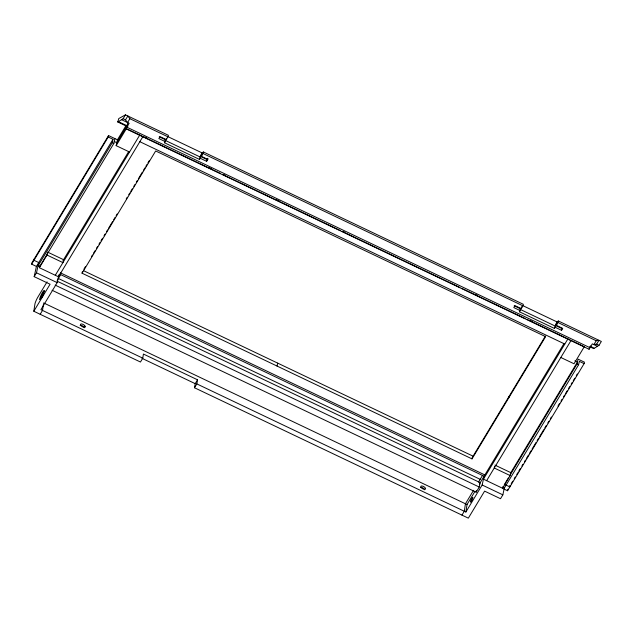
<?xml version="1.0" encoding="UTF-8"?>
<svg xmlns="http://www.w3.org/2000/svg" width="633" height="633" viewBox="0 0 633 633"><rect width="100%" height="100%" fill="white"/><g stroke="black" fill="none" stroke-linecap="round" stroke-linejoin="round"><path stroke-width="0.95" d="M504.485 487.41L502.847 494.848L500.521 498.709L484.601 491.129L468.333 518.15L194.497 387.76L196.823 383.899L197.536 379.8L143.414 354.037L142.781 358.167L140.455 362.029L33.818 311.254L34.973 303.769A5.349 0.807 -64.5 0 1 37.94 296.98L47.064 281.843M43.519 303.872L42.506 310.423L40.18 314.284M196.823 383.899L465.88 512.018L467.035 504.533L475.059 491.208M194.497 387.76L195.209 383.661L197.536 379.8M33.818 311.254L50.086 284.233L34.174 276.653L36.421 266.422L31.65 264.143L31.974 262.687L108.536 135.565L117.445 139.806L116.156 145.653L129.528 152.023M34.293 258.826L33.976 260.29L38.748 262.56L36.492 272.791L34.174 276.653M220.616 173.537L142.939 136.554L58.473 276.795L39.373 267.704L39.855 265.512M39.373 267.704L47 255.036L47.483 252.844M142.781 358.167L40.916 309.664L57.184 282.642L58.924 274.754M31.65 264.143L108.211 137.021L108.536 135.565M82.053 273.203L155.671 150.971L545.614 336.653L472.004 458.885L82.053 273.203L82.377 271.739M114.897 138.595L113.829 143.469L39.586 266.73L37.996 265.971L112.239 142.71L112.983 139.3L108.211 137.021M126.719 126.26L117.809 122.019L118.759 118.577L125.453 114.85L168.433 135.312L166.4 139.671L160.03 136.641L158.867 138.572L165.237 141.602L164.533 142.773L199.545 159.445L202.188 153.946L201.413 156.343L207.782 159.374L206.619 161.304L200.25 158.274M125.484 128.317L126.125 125.397L117.445 139.806M597.346 346.251L592.314 343.846L589.062 349.25L125.896 128.713L127.383 124.63M126.711 127.209L127.027 125.745L116.804 142.734L114.257 141.515M127.811 122.683L126.822 127.162L589.988 347.707L590.383 345.911M164.533 142.773L165.078 140.297L200.091 156.968L199.545 159.445M165.237 141.602L166.155 138.967M166.4 139.671L166.542 139.038M201.183 155.615L201.341 154.895L200.091 156.968L201.927 152.83L203.438 151.991L523.364 304.315L521.331 308.675L514.969 305.644L513.806 307.575L520.168 310.605L519.464 311.776L554.476 328.456L557.127 322.949L556.352 325.346L562.713 328.377L561.55 330.307L555.188 327.277M201.413 156.343L203.438 151.991M206.619 161.304L207.782 158.266M207.782 159.374L207.917 158.772M277.025 366.04L277.673 363.12M472.004 458.885L472.645 455.958L83.588 270.702M52.072 290.262L476.143 492.189L476.53 490.433M476.143 492.189L479.244 487.046L480.21 482.655L57.033 281.155M519.464 311.776L519.828 310.13M520.168 310.605L521.101 307.947M465.88 512.018L482.156 484.997L484.087 476.222M521.331 308.675L522.106 306.277M508.805 397.769L509.13 396.305M494.571 466.537L494.254 468.001L510.166 475.581L502.539 488.241L483.438 479.149L567.904 338.9M502.539 488.241L502.863 486.785M510.166 475.581L510.815 472.653L494.895 465.073M503.567 488.85L507.547 490.749L507.872 489.285M554.476 328.456L556.858 321.841L558.377 320.994L601.35 341.456L599.024 345.317L593.707 348.617L590.138 346.924M556.114 324.618L556.272 323.898L555.022 325.979L520.01 309.3M556.352 325.346L558.377 320.994M561.55 330.307L561.938 328.551L555.576 325.52M509.367 476.293L576.995 364.007L578.064 359.133L584.433 362.163L584.109 363.627L507.547 490.749M502.752 487.268L504.343 488.027L578.586 364.766L579.337 361.356L584.109 363.627M589.062 349.25L589.869 346.916M43.147 295.089L43.353 294.59M117.809 122.019L123.126 118.711L125.453 114.85M36.421 266.422L112.983 139.3M129.884 118.688L127.557 122.549L125.516 119.851L127.842 115.989L129.884 118.688L168.085 136.87M125.896 128.713L129.148 123.308L121.449 119.653M116.156 145.653L126.386 128.673L142.148 136.174M63.063 260.527L128.697 151.548M55.293 275.284L139.758 135.035M57.199 280.459L60.713 274.635M83.888 269.231L85.4 266.715M91.453 256.674L92.458 254.996M93.462 253.327L94.982 250.81M96.493 248.302L97.498 246.625M99.009 244.116L100.022 242.439M101.027 240.762L102.546 238.253M104.057 235.745L105.062 234.068M106.573 231.559L107.586 229.882M108.591 228.204L112.627 221.51M113.631 219.833L115.151 217.325M116.156 215.647L117.168 213.978M126.244 198.904L127.249 197.227M128.76 194.719L129.773 193.041M130.778 191.372L132.289 188.856M133.8 186.347L134.813 184.67M136.324 182.162L137.337 180.484M138.342 178.815L142.378 172.113M143.382 170.443L144.894 167.927M145.906 166.257L146.911 164.58M147.924 162.903L149.435 160.394M472.321 457.422L545.432 336.028M473.555 490.314L465.445 503.773L464.29 511.258L461.963 515.12M478.485 482.124L482.496 475.47M479.323 484.126L563.971 343.584M486.627 480.669L571.093 340.419L584.299 346.71L574.028 363.769L560.814 357.479M510.594 473.017L577.423 362.06L574.875 360.842M504.279 484.736L508.346 477.978M596.634 344.178L598.96 340.317L596.231 340.744L593.904 344.605L596.634 344.178L599.024 345.317M509.264 486.967L510.198 485.424L509.874 486.888L505.094 484.617M511.211 483.739L512.738 481.207M514.265 478.675L515.278 476.981M516.805 474.449L517.826 472.764M518.838 471.071L520.366 468.539M521.893 466.007L522.905 464.321M524.433 461.789L525.445 460.096M526.466 458.411L528.5 455.032M529.52 453.347L531.04 450.815M532.06 449.121L536.127 442.372M537.14 440.679L538.667 438.147M539.688 436.461L543.755 429.704M544.768 428.019L546.295 425.487M547.822 422.955L548.835 421.262M550.362 418.73L551.383 417.044M557.99 406.07L559.517 403.53M561.044 400.998L562.057 399.312M563.584 396.78L564.604 395.095M565.617 393.402L567.144 390.87M568.671 388.338L569.684 386.652M571.211 384.112L572.232 382.427M573.245 380.742L574.772 378.21M576.299 375.67L577.312 373.984M167.785 136.578L201.927 152.83M522.716 305.581L556.858 321.841M203.098 153.55L523.016 305.881M558.029 322.553L596.231 340.744M159.255 136.823L165.624 139.853M200.637 156.517L207.007 159.548M514.194 305.818L520.555 308.849M118.118 121.504L127.937 126.181M590.447 346.401L594.015 348.103M144.767 137.044L146.547 137.899M208.122 167.215L211.699 168.916M223.299 174.439L225.079 175.294M275.948 199.514L279.517 201.215M342.88 231.385L344.668 232.232M475.85 294.701L477.638 295.548M530.288 320.615L532.076 321.469M222.397 174.384L340.245 230.499M342.034 231.354L459.882 287.469M461.663 288.316L525.05 318.502M526.838 319.349L570.293 340.04M139.838 141.697L564.81 344.051M112.239 142.71L113.829 143.469M576.995 364.007L578.586 364.766M47.649 252.116L63.561 259.696L62.92 262.616L47 255.036M60.428 272.839L485.218 475.106M59.652 274.129L484.443 476.396M58.386 278.488L480.17 479.323M36.492 272.791L57.184 282.642M482.156 484.997L502.847 494.848M55.174 285.119L479.244 487.046M43.661 302.938L467.035 504.533M141.982 358.318L195.209 383.661M123.126 118.711L125.516 119.851M80.138 325.394A2.651 1.179 29.8 0 1 82.591 325.916A2.651 1.179 29.8 0 1 84.434 327.759M84.308 326.161A4.36 1.939 29.8 0 1 85.067 326.865M420.431 487.426A2.651 1.179 29.8 0 1 422.884 487.948A2.651 1.179 29.8 0 1 424.727 489.792M43.598 293.934A2.674 0.404 -64.5 0 0 43.724 293.016L43.606 293.016A2.674 0.404 -64.5 0 0 41.96 295.746L41.707 296.355A2.674 0.404 -64.5 0 0 41.39 297.819L41.509 297.819A2.674 0.404 -64.5 0 0 42.237 296.877M42.862 295.722A2.674 0.404 -64.5 0 1 42.546 296.331M40.306 299.607A4.993 0.752 -64.5 0 1 42.284 294.274A4.993 0.752 -64.5 0 1 44.737 290.935M471.063 500.07L470.817 500.679A2.674 0.404 -64.5 0 0 470.493 502.143L470.612 502.135A2.674 0.404 -64.5 0 0 472.258 499.405L472.503 498.796A2.674 0.404 -64.5 0 0 472.827 497.34L472.709 497.34A2.674 0.404 -64.5 0 0 471.063 500.07M81.064 325.702A2.651 1.179 29.8 0 0 85.115 327.032A2.651 1.179 29.8 0 0 82.448 324.143A2.651 1.179 29.8 0 0 81.064 325.702M421.356 487.734A2.651 1.179 29.8 0 0 425.408 489.064A2.651 1.179 29.8 0 0 422.733 486.176A2.651 1.179 29.8 0 0 421.356 487.734M41.319 297.842A4.993 0.752 -64.5 0 0 44.096 290.634A4.993 0.752 -64.5 0 0 40.338 296.869A4.993 0.752 -64.5 0 0 41.319 297.842"/></g></svg>
